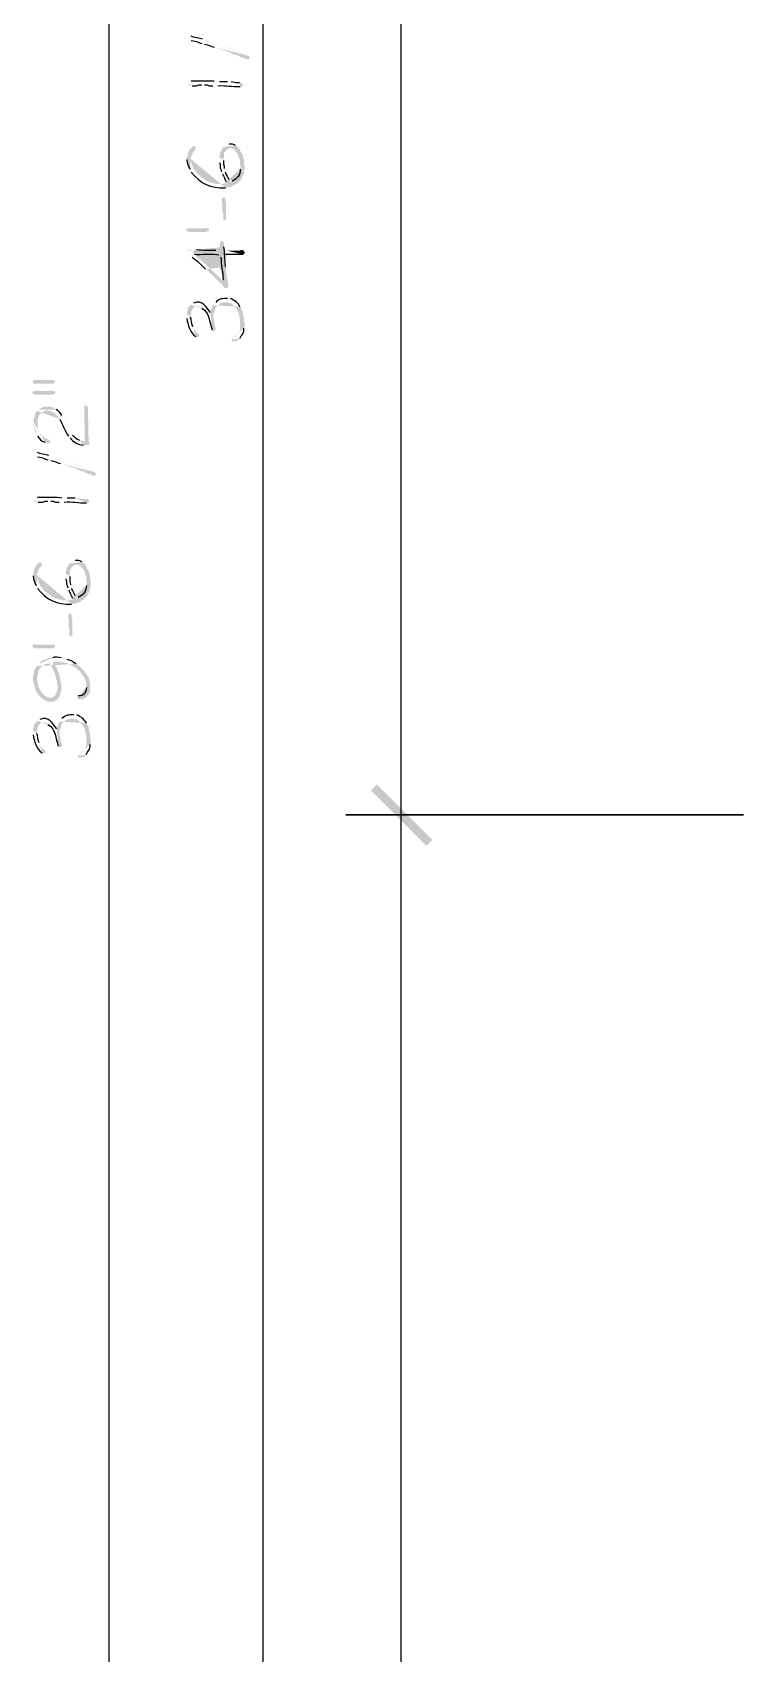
# Model space of a CAD drawing. Header units: inches. Extents: x -167 to 6071, y -6287 to -2731.
# Drawn here: x -167.4 to -116.1, y -5893.1 to -5776.1 of the extents above; entities that cross this region are included whole.
import ezdxf

# ---------------------------------------------------------------- set-up
doc = ezdxf.new("R2010")
doc.units = ezdxf.units.IN
doc.header["$LTSCALE"] = 96
doc.header["$MEASUREMENT"] = 0
doc.layers.add('PDF_Geometry', color=7, linetype='Continuous', true_color=0x4a4a4a)
doc.layers.add('PDF_Solid Fills', color=7, linetype='Continuous')

msp = doc.modelspace()

# ---------------------------------------------------------------- hatches: boundary and pattern name
at = {"layer": 'PDF_Solid Fills', "true_color": 0x4a4a4a, "transparency": 33554559}
h = msp.add_hatch(color=251, dxfattribs=at)
h.paths.add_polyline_path([(-156.2, -5776.58), (-156.15, -5776.63), (-156.04, -5776.68), (-155.94, -5776.74)], flags=0)
h.paths.add_polyline_path([(-155.19, -5776.95), (-155.08, -5776.95), (-154.98, -5777)], flags=0)
h.paths.add_polyline_path([(-154.28, -5777.22), (-154.18, -5777.22), (-153.86, -5777.38), (-153.75, -5777.38), (-153.64, -5777.43), (-153.48, -5777.48), (-153.38, -5777.54), (-153.27, -5777.54), (-152.84, -5777.75), (-152.74, -5777.75), (-152.58, -5777.8), (-152.42, -5777.91), (-152.26, -5777.96), (-152.1, -5778.02), (-151.99, -5778.07), (-151.88, -5778.07), (-151.88, -5778.12), (-151.78, -5778.07), (-151.72, -5777.96), (-151.78, -5777.91), (-151.78, -5777.86), (-151.88, -5777.86), (-151.94, -5777.8)], flags=0)
h.paths.add_polyline_path([(-151.94, -5777.8, 0.021662), (-153.91, -5777.06)], flags=0)
h.paths.add_polyline_path([(-153.91, -5777.06), (-154.02, -5777), (-154.18, -5776.95), (-154.28, -5776.95), (-154.5, -5776.84), (-154.6, -5776.84), (-154.82, -5776.74), (-154.92, -5776.74), (-155.03, -5776.68), (-155.14, -5776.63)], flags=0)
h.paths.add_polyline_path([(-155.94, -5776.42), (-156.04, -5776.42), (-156.15, -5776.47)], flags=0)
h = msp.add_hatch(color=251, dxfattribs=at)
h.paths.add_polyline_path([(-156.2, -5779.83), (-156.15, -5779.94), (-155.99, -5779.99), (-155.88, -5779.99)], flags=0)
h.paths.add_polyline_path([(-155.19, -5779.94), (-154.98, -5779.94)], flags=0)
h.paths.add_polyline_path([(-154.39, -5779.99), (-154.02, -5779.99)], flags=0)
h.paths.add_polyline_path([(-152.42, -5780.04), (-152.26, -5780.04), (-152.2, -5779.94), (-152.26, -5779.83), (-152.31, -5779.78), (-152.47, -5779.78)], flags=0)
h.paths.add_polyline_path([(-153.06, -5779.72), (-153.32, -5779.72)], flags=0)
h.paths.add_polyline_path([(-153.91, -5779.72), (-154.18, -5779.72), (-154.28, -5779.67)], flags=0)
h.paths.add_polyline_path([(-155.94, -5779.67), (-156.04, -5779.67), (-156.15, -5779.72)], flags=0)
h = msp.add_hatch(color=251, dxfattribs=at)
h.paths.add_polyline_path([(-156.26, -5785.27), (-156.26, -5785.32)], flags=0)
h.paths.add_polyline_path([(-156.04, -5786.02), (-155.99, -5786.12), (-155.99, -5785.16), (-155.94, -5785.06), (-155.88, -5784.95), (-155.83, -5784.84), (-155.78, -5784.74), (-155.67, -5784.63), (-155.67, -5784.58), (-155.62, -5784.52), (-155.62, -5784.36), (-155.83, -5784.36), (-155.88, -5784.42), (-156.1, -5784.63), (-156.1, -5784.68), (-156.15, -5784.79), (-156.2, -5784.9), (-156.2, -5785), (-156.26, -5785.11)], flags=0)
h = msp.add_hatch(color=251, dxfattribs=at)
h.paths.add_polyline_path([(-153.91, -5785.32), (-153.91, -5785.54)], flags=0)
h.paths.add_polyline_path([(-153.75, -5786.18), (-153.75, -5786.23), (-153.7, -5786.34)], flags=0)
h.paths.add_polyline_path([(-153.43, -5786.92), (-153.38, -5787.03), (-153.38, -5787.35), (-153.22, -5787.3), (-153.11, -5787.3), (-153, -5787.24), (-152.9, -5787.19), (-152.79, -5787.14), (-152.74, -5787.08), (-152.63, -5787.03), (-152.58, -5786.98), (-152.52, -5786.92), (-152.42, -5786.87), (-152.36, -5786.76), (-152.36, -5785.86), (-152.42, -5786.02)], flags=0)
h.paths.add_polyline_path([(-153, -5786.87), (-153.11, -5786.92), (-153.16, -5786.87), (-153.22, -5786.76)], flags=0)
h.paths.add_polyline_path([(-153.48, -5786.23), (-153.48, -5786.12), (-153.54, -5785.96)], flags=0)
h.paths.add_polyline_path([(-153.59, -5785.38), (-153.64, -5785.27), (-153.64, -5784.42), (-153.75, -5784.63), (-153.8, -5784.68), (-153.86, -5784.79), (-153.86, -5784.95), (-153.91, -5785.06), (-153.91, -5785.16)], flags=0)
h = msp.add_hatch(color=251, dxfattribs=at)
h.paths.add_polyline_path([(-153.64, -5784.42), (-153.64, -5785.27), (-153.59, -5785.16), (-153.59, -5784.9), (-153.54, -5784.79), (-153.48, -5784.74), (-153.43, -5784.63), (-153.32, -5784.58), (-153.22, -5784.52), (-152.95, -5784.52), (-152.84, -5784.58), (-152.79, -5784.68), (-152.68, -5784.79), (-152.63, -5784.9), (-152.58, -5784.95), (-152.52, -5785.06), (-152.52, -5785.16), (-152.47, -5785.27), (-152.42, -5785.38), (-152.42, -5785.75), (-152.36, -5785.86), (-152.36, -5786.76), (-152.31, -5786.66), (-152.26, -5786.55), (-152.2, -5786.44), (-152.15, -5786.34), (-152.15, -5786.12), (-152.1, -5786.02), (-152.1, -5785.7), (-152.15, -5785.54), (-152.15, -5785.32), (-152.2, -5785.16), (-152.2, -5785.06), (-152.26, -5784.95), (-152.31, -5784.84), (-152.36, -5784.79), (-152.42, -5784.68), (-152.47, -5784.58), (-152.52, -5784.47), (-152.63, -5784.42), (-152.74, -5784.31)], flags=0)
h.paths.add_polyline_path([(-153.22, -5784.2), (-153.32, -5784.26), (-153.43, -5784.26), (-153.54, -5784.31)], flags=0)
h = msp.add_hatch(color=251, dxfattribs=at)
h.paths.add_polyline_path([(-155.99, -5786.12), (-155.94, -5786.23)], flags=0)
h.paths.add_polyline_path([(-153.48, -5787.35), (-153.38, -5787.35), (-153.38, -5787.03), (-153.54, -5787.03), (-153.64, -5787.08), (-154.12, -5787.08), (-154.23, -5787.03), (-154.34, -5787.03), (-154.44, -5786.98), (-154.6, -5786.98), (-154.92, -5786.82), (-155.03, -5786.71), (-155.24, -5786.6), (-155.3, -5786.5), (-155.4, -5786.44), (-155.51, -5786.34), (-155.56, -5786.23), (-155.67, -5786.12), (-155.72, -5786.07), (-155.78, -5785.96), (-155.83, -5785.86), (-155.88, -5785.7), (-155.94, -5785.59), (-155.94, -5785.48), (-155.99, -5785.38), (-155.99, -5785.27)], flags=0)
for points in [[(-153.75, -5788.2), (-153.75, -5788.31), (-153.7, -5788.42), (-153.7, -5789.11), (-153.64, -5789.22), (-153.64, -5789.64), (-153.54, -5789.7), (-153.43, -5789.64), (-153.43, -5788.36), (-153.48, -5788.31), (-153.48, -5788.15), (-153.54, -5788.04), (-153.59, -5788.04), (-153.7, -5788.1)], [(-156.04, -5790.28), (-154.71, -5790.28), (-154.66, -5790.39), (-154.71, -5790.5), (-154.82, -5790.5), (-154.87, -5790.55), (-156.04, -5790.55), (-156.2, -5790.5), (-156.26, -5790.5), (-156.31, -5790.39), (-156.26, -5790.28)], [(-167.4, -5801.38), (-167.35, -5801.43), (-167.3, -5801.48), (-165.91, -5801.48), (-165.8, -5801.43), (-165.75, -5801.38), (-165.8, -5801.27), (-165.86, -5801.22), (-167.24, -5801.22), (-167.35, -5801.27)], [(-167.4, -5802.12), (-167.35, -5802.23), (-167.3, -5802.23), (-167.14, -5802.28), (-165.96, -5802.28), (-165.91, -5802.23), (-165.8, -5802.23), (-165.75, -5802.12), (-165.8, -5802.02), (-167.35, -5802.02)], [(-163.67, -5803.19), (-163.62, -5805.64), (-163.62, -5805.91), (-163.3, -5805.91), (-163.3, -5805.7), (-163.35, -5805.64), (-163.4, -5803.24), (-163.4, -5803.19), (-163.46, -5803.08), (-163.51, -5803.03), (-163.62, -5803.08), (-163.67, -5803.08)], [(-164.84, -5818.23), (-164.84, -5818.34), (-164.79, -5818.44), (-164.79, -5819.14), (-164.74, -5819.24), (-164.74, -5819.67), (-164.63, -5819.72), (-164.52, -5819.67), (-164.52, -5818.39), (-164.58, -5818.34), (-164.58, -5818.18), (-164.63, -5818.07), (-164.68, -5818.07), (-164.79, -5818.12)], [(-167.14, -5820.31), (-165.8, -5820.31), (-165.75, -5820.42), (-165.8, -5820.52), (-165.91, -5820.52), (-165.96, -5820.58), (-167.14, -5820.58), (-167.3, -5820.52), (-167.35, -5820.52), (-167.4, -5820.42), (-167.35, -5820.31)], [(-167.35, -5822.76), (-167.35, -5823.03), (-167.3, -5823.14), (-167.3, -5823.24), (-167.24, -5823.35), (-167.19, -5823.46), (-167.19, -5823.62), (-167.08, -5823.72), (-167.03, -5823.83), (-166.98, -5823.88), (-166.92, -5823.99), (-166.82, -5824.1), (-166.76, -5824.15), (-166.66, -5824.2), (-166.55, -5824.31), (-166.44, -5824.36), (-166.28, -5824.42), (-165.91, -5824.42), (-165.59, -5824.26), (-165.59, -5823.35), (-165.59, -5823.51), (-165.64, -5823.62), (-165.64, -5823.72), (-165.75, -5823.94), (-165.8, -5823.99), (-165.91, -5824.1), (-166.02, -5824.15), (-166.12, -5824.15), (-166.23, -5824.1), (-166.34, -5824.1), (-166.5, -5823.99), (-166.6, -5823.94), (-166.66, -5823.83), (-166.76, -5823.72), (-166.82, -5823.62), (-166.87, -5823.56), (-166.92, -5823.46), (-166.98, -5823.35), (-166.98, -5823.24), (-167.03, -5823.14), (-167.03, -5822.98), (-167.08, -5822.87), (-167.08, -5821.86), (-167.14, -5821.96), (-167.19, -5822.02), (-167.24, -5822.12), (-167.3, -5822.23), (-167.3, -5822.39), (-167.35, -5822.5), (-167.35, -5822.6)], [(-165.96, -5822.02), (-165.91, -5822.12), (-165.86, -5822.23), (-165.8, -5822.34), (-165.75, -5822.44), (-165.75, -5822.55), (-165.7, -5822.66), (-165.7, -5822.76), (-165.64, -5822.92), (-165.64, -5823.14), (-165.59, -5823.24), (-165.59, -5824.26), (-165.54, -5824.15), (-165.48, -5824.1), (-165.43, -5823.99), (-165.38, -5823.94), (-165.38, -5823.78), (-165.32, -5823.67), (-165.32, -5823.14), (-165.38, -5823.03), (-165.38, -5822.76), (-165.43, -5822.66), (-165.43, -5822.55), (-165.48, -5822.44), (-165.48, -5822.39), (-165.54, -5822.28), (-165.59, -5822.18), (-165.64, -5822.07), (-165.64, -5821.96), (-165.75, -5821.86), (-165.8, -5821.75), (-165.86, -5821.64), (-165.91, -5821.59)]]:
    msp.add_hatch(color=251, dxfattribs=at).paths.add_polyline_path(points)
h = msp.add_hatch(color=251, dxfattribs=at)
h.paths.add_polyline_path([(-156.26, -5791.99), (-156.2, -5792.1), (-156.1, -5792.15), (-156.1, -5792.2), (-155.99, -5792.26), (-155.88, -5792.36)], flags=0)
h.paths.add_polyline_path([(-154.92, -5793.22), (-154.82, -5793.27), (-154.71, -5793.38), (-154.66, -5793.48), (-154.55, -5793.54), (-154.44, -5793.64), (-154.39, -5793.7), (-154.28, -5793.8), (-154.23, -5793.86), (-154.12, -5793.96), (-154.02, -5794.02), (-153.96, -5794.12), (-153.86, -5794.23), (-153.75, -5794.28), (-153.7, -5794.39), (-153.64, -5794.44), (-153.59, -5794.55), (-153.54, -5794.55), (-153.43, -5794.6), (-153.32, -5794.55), (-153.27, -5794.39), (-153.27, -5794.23), (-153.32, -5794.18), (-153.32, -5793.96), (-153.38, -5793.86), (-153.38, -5793.64), (-153.43, -5793.54), (-153.43, -5793.16), (-153.48, -5793.06)], flags=0)
h.paths.add_polyline_path([(-153.59, -5791.62), (-153.59, -5791.35), (-153.59, -5794.12), (-153.64, -5794.12), (-153.7, -5794.02), (-153.8, -5793.96), (-153.86, -5793.86), (-153.96, -5793.75), (-154.07, -5793.7), (-154.12, -5793.59), (-154.23, -5793.54), (-154.28, -5793.43), (-154.39, -5793.38), (-154.5, -5793.27), (-154.55, -5793.22), (-154.76, -5793), (-154.87, -5792.95), (-154.92, -5792.84), (-155.03, -5792.79), (-155.14, -5792.68), (-155.19, -5792.63), (-155.3, -5792.52), (-155.4, -5792.47), (-155.51, -5792.36), (-155.56, -5792.31), (-155.67, -5792.2), (-155.78, -5792.15), (-155.78, -5791.83), (-156.2, -5791.83), (-156.2, -5791.88)], flags=0)
h = msp.add_hatch(color=251, dxfattribs=at)
h.paths.add_polyline_path([(-155.78, -5791.83), (-155.78, -5792.15), (-155.72, -5792.15)], flags=0)
h.paths.add_polyline_path([(-153.96, -5792.2), (-153.8, -5792.2), (-153.8, -5792.36)], flags=0)
h.paths.add_polyline_path([(-153.64, -5794.02), (-153.59, -5794.12), (-153.59, -5791.35), (-153.64, -5791.24), (-153.7, -5791.19), (-153.75, -5791.19), (-153.86, -5791.24), (-153.86, -5791.88), (-154.18, -5791.88)], flags=0)
h.paths.add_polyline_path([(-155.56, -5791.83), (-155.67, -5791.83)], flags=0)
h = msp.add_hatch(color=251, dxfattribs=at)
h.paths.add_polyline_path([(-153.54, -5791.88), (-153.54, -5792.15), (-153.48, -5792.15)], flags=0)
h.paths.add_polyline_path([(-152.2, -5792.15), (-152.1, -5792.1), (-152.1, -5791.99), (-152.15, -5791.88), (-152.31, -5791.83), (-152.42, -5791.88), (-153.43, -5791.88)], flags=0)
h = msp.add_hatch(color=251, dxfattribs=at)
h.paths.add_polyline_path([(-156.26, -5796.63), (-156.26, -5796.79)], flags=0)
h.paths.add_polyline_path([(-155.62, -5798.07), (-155.51, -5798.12), (-155.4, -5798.07), (-155.35, -5798.02), (-155.35, -5797.96), (-155.46, -5797.86), (-155.51, -5797.8), (-155.62, -5797.75), (-155.67, -5797.64), (-155.72, -5797.59), (-155.78, -5797.48), (-155.83, -5797.38)], flags=0)
h.paths.add_polyline_path([(-155.99, -5796.68), (-155.99, -5795.78), (-156.04, -5795.88), (-156.1, -5795.94), (-156.15, -5795.99), (-156.2, -5796.1), (-156.2, -5796.2), (-156.26, -5796.31), (-156.26, -5796.47)], flags=0)
h = msp.add_hatch(color=251, dxfattribs=at)
h.paths.add_polyline_path([(-155.99, -5795.78), (-155.99, -5796.58), (-155.99, -5796.52), (-155.94, -5796.36), (-155.94, -5796.26), (-155.88, -5796.15), (-155.83, -5796.1), (-155.83, -5796.04), (-155.72, -5795.94), (-155.62, -5795.94), (-155.51, -5795.88), (-155.46, -5795.88), (-155.35, -5795.94), (-155.24, -5795.94), (-155.19, -5796.04)], flags=0)
h.paths.add_polyline_path([(-154.44, -5797.59), (-154.39, -5797.7), (-154.34, -5797.7), (-154.23, -5797.64), (-154.18, -5797.54), (-154.18, -5797.48), (-154.23, -5797.38), (-154.28, -5797.22), (-154.28, -5796.95), (-154.34, -5796.84), (-154.34, -5796.63), (-154.39, -5795.83), (-154.44, -5795.94), (-154.44, -5796.04), (-154.5, -5796.15), (-154.55, -5796.26), (-154.55, -5796.42), (-154.55, -5796.36)], flags=0)
h.paths.add_polyline_path([(-155.78, -5795.67), (-155.88, -5795.72)], flags=0)
h = msp.add_hatch(color=251, dxfattribs=at)
h.paths.add_polyline_path([(-154.39, -5795.83), (-154.34, -5796.63), (-154.34, -5796.42), (-154.28, -5796.31), (-154.23, -5796.2), (-154.23, -5796.1), (-154.18, -5795.99), (-154.07, -5795.88), (-153.96, -5795.83), (-153.91, -5795.72), (-153.8, -5795.67), (-153.7, -5795.67), (-153.59, -5795.62), (-153.32, -5795.62), (-153.22, -5795.67), (-153.11, -5795.67), (-153, -5795.72), (-152.95, -5795.78), (-152.84, -5795.88), (-152.79, -5795.99), (-152.68, -5796.04), (-152.68, -5796.1), (-152.63, -5796.2), (-152.58, -5796.26), (-152.52, -5796.36), (-152.52, -5796.47), (-152.47, -5796.58), (-152.47, -5796.74), (-152.42, -5796.84), (-152.42, -5797.22), (-152.36, -5796.04), (-152.42, -5795.94)], flags=0)
h.paths.add_polyline_path([(-153.11, -5795.35), (-153.32, -5795.35)], flags=0)
h.paths.add_polyline_path([(-154.18, -5795.62), (-154.23, -5795.67), (-154.28, -5795.72)], flags=0)
h = msp.add_hatch(color=251, dxfattribs=at)
h.paths.add_polyline_path([(-153.06, -5798.28), (-153, -5798.39), (-153, -5798.44), (-152.79, -5798.44), (-152.68, -5798.39), (-152.58, -5798.39), (-152.52, -5798.28), (-152.42, -5798.23)], flags=0)
h.paths.add_polyline_path([(-152.15, -5797.48), (-152.1, -5797.38), (-152.1, -5797.06), (-152.15, -5796.95), (-152.15, -5796.68), (-152.2, -5796.58), (-152.2, -5796.47), (-152.26, -5796.31), (-152.26, -5796.2), (-152.31, -5796.15), (-152.36, -5796.04), (-152.42, -5797.22), (-152.42, -5797.59), (-152.47, -5797.7), (-152.52, -5797.8), (-152.58, -5797.91), (-152.68, -5797.96), (-152.74, -5798.07), (-152.84, -5798.12), (-152.9, -5798.12), (-153, -5798.23)], flags=0)
h = msp.add_hatch(color=251, dxfattribs=at)
h.paths.add_polyline_path([(-167.03, -5803.46), (-167.03, -5804.31), (-167.03, -5804.1), (-166.98, -5803.99), (-166.98, -5803.88), (-166.92, -5803.78), (-166.87, -5803.67), (-166.82, -5803.67), (-166.76, -5803.56), (-166.55, -5803.46), (-166.44, -5803.46), (-166.34, -5803.4), (-166.23, -5803.46), (-166.12, -5803.46), (-165.91, -5803.56), (-165.86, -5803.56), (-165.75, -5803.67), (-165.7, -5803.72), (-165.59, -5803.83), (-165.54, -5803.94), (-165.48, -5803.94), (-165.43, -5804.04)], flags=0)
h.paths.add_polyline_path([(-164.79, -5805.27), (-164.79, -5805.32), (-164.68, -5805.38)], flags=0)
h.paths.add_polyline_path([(-163.72, -5805.91), (-163.62, -5805.91), (-163.62, -5805.64), (-163.72, -5805.64), (-163.88, -5805.59), (-163.99, -5805.59)], flags=0)
h.paths.add_polyline_path([(-164.52, -5805.22), (-164.58, -5805.11), (-164.63, -5805), (-164.74, -5804.9), (-164.74, -5804.79), (-164.79, -5804.68), (-164.84, -5804.58), (-164.9, -5804.52), (-164.95, -5804.36), (-165, -5804.26), (-165.11, -5804.1), (-165.16, -5803.99), (-165.22, -5803.88), (-165.27, -5803.78)], flags=0)
h.paths.add_polyline_path([(-165.7, -5803.35), (-165.8, -5803.3), (-165.86, -5803.24), (-165.96, -5803.19), (-166.07, -5803.14), (-166.55, -5803.14), (-166.71, -5803.19), (-166.76, -5803.24), (-166.98, -5803.35)], flags=0)
h = msp.add_hatch(color=251, dxfattribs=at)
h.paths.add_polyline_path([(-167.35, -5804.31, 0.133918), (-167.03, -5805.27)], flags=0)
h.paths.add_polyline_path([(-166.5, -5805.7), (-166.39, -5805.75), (-166.28, -5805.8), (-166.18, -5805.75), (-166.12, -5805.64), (-166.18, -5805.59), (-166.28, -5805.48), (-166.34, -5805.48), (-166.44, -5805.43), (-166.5, -5805.38), (-166.55, -5805.38), (-166.6, -5805.32), (-166.71, -5805.22), (-166.76, -5805.11), (-166.87, -5805.06), (-166.92, -5804.95), (-166.92, -5804.9), (-166.98, -5804.79), (-167.03, -5804.68), (-167.03, -5803.46), (-167.14, -5803.51), (-167.19, -5803.62), (-167.24, -5803.72), (-167.24, -5803.83), (-167.3, -5803.94), (-167.3, -5804.04), (-167.35, -5804.2)], flags=0)
h = msp.add_hatch(color=251, dxfattribs=at)
h.paths.add_polyline_path([(-167.3, -5806.6), (-167.24, -5806.66), (-167.03, -5806.76)], flags=0)
h.paths.add_polyline_path([(-166.28, -5806.98), (-166.18, -5806.98), (-166.07, -5807.03)], flags=0)
h.paths.add_polyline_path([(-165.38, -5807.24), (-165.27, -5807.24), (-164.95, -5807.4), (-164.84, -5807.4), (-164.74, -5807.46), (-164.58, -5807.51), (-164.47, -5807.56), (-164.36, -5807.56), (-163.94, -5807.78), (-163.83, -5807.78), (-163.67, -5807.83), (-163.51, -5807.94), (-163.19, -5808.04), (-163.08, -5808.1), (-162.98, -5808.1), (-162.98, -5808.15), (-162.87, -5808.1), (-162.82, -5807.99), (-162.87, -5807.94), (-162.87, -5807.88), (-162.98, -5807.88), (-163.03, -5807.83)], flags=0)
h.paths.add_polyline_path([(-163.03, -5807.83, 0.021773), (-165, -5807.08)], flags=0)
h.paths.add_polyline_path([(-165, -5807.08), (-165.11, -5807.03), (-165.27, -5806.98), (-165.38, -5806.98), (-165.59, -5806.87), (-165.7, -5806.87), (-165.91, -5806.76), (-166.02, -5806.76), (-166.23, -5806.66)], flags=0)
h.paths.add_polyline_path([(-167.03, -5806.44), (-167.14, -5806.44), (-167.24, -5806.5)], flags=0)
h = msp.add_hatch(color=251, dxfattribs=at)
h.paths.add_polyline_path([(-167.3, -5809.86), (-167.24, -5809.96), (-167.08, -5810.02), (-166.98, -5810.02)], flags=0)
h.paths.add_polyline_path([(-166.28, -5809.96), (-166.07, -5809.96)], flags=0)
h.paths.add_polyline_path([(-165.48, -5810.02), (-165.11, -5810.02)], flags=0)
h.paths.add_polyline_path([(-163.51, -5810.07), (-163.35, -5810.07), (-163.3, -5809.96), (-163.35, -5809.86), (-163.4, -5809.8), (-163.94, -5809.8), (-164.04, -5809.75), (-164.31, -5809.75)], flags=0)
h.paths.add_polyline_path([(-164.9, -5809.75), (-165.27, -5809.75)], flags=0)
h.paths.add_polyline_path([(-167.03, -5809.7), (-167.14, -5809.7), (-167.24, -5809.75)], flags=0)
h = msp.add_hatch(color=251, dxfattribs=at)
h.paths.add_polyline_path([(-167.35, -5815.3), (-167.35, -5815.35)], flags=0)
h.paths.add_polyline_path([(-167.14, -5816.04), (-167.08, -5816.15), (-167.08, -5815.19), (-166.98, -5814.98), (-166.92, -5814.87), (-166.87, -5814.76), (-166.76, -5814.66), (-166.76, -5814.6), (-166.71, -5814.55), (-166.71, -5814.39), (-166.92, -5814.39), (-166.98, -5814.44), (-167.08, -5814.55), (-167.19, -5814.66), (-167.19, -5814.71), (-167.24, -5814.82), (-167.3, -5814.92), (-167.3, -5815.03), (-167.35, -5815.14)], flags=0)
h = msp.add_hatch(color=251, dxfattribs=at)
h.paths.add_polyline_path([(-165, -5815.35), (-165, -5815.56)], flags=0)
h.paths.add_polyline_path([(-164.84, -5816.2), (-164.84, -5816.26), (-164.79, -5816.36)], flags=0)
h.paths.add_polyline_path([(-164.52, -5816.95), (-164.47, -5817.06), (-164.47, -5817.38), (-164.31, -5817.32), (-164.2, -5817.32), (-163.88, -5817.16), (-163.83, -5817.11), (-163.72, -5817.06), (-163.67, -5817), (-163.62, -5816.95), (-163.51, -5816.9), (-163.46, -5816.79), (-163.46, -5815.88), (-163.51, -5816.04)], flags=0)
h.paths.add_polyline_path([(-164.1, -5816.9), (-164.2, -5816.95), (-164.26, -5816.9), (-164.31, -5816.79)], flags=0)
h.paths.add_polyline_path([(-164.58, -5816.26), (-164.58, -5816.15), (-164.63, -5815.99)], flags=0)
h.paths.add_polyline_path([(-164.68, -5815.4), (-164.74, -5815.3), (-164.74, -5814.44), (-164.79, -5814.55), (-164.84, -5814.66), (-164.9, -5814.71), (-164.95, -5814.82), (-164.95, -5814.98), (-165, -5815.08), (-165, -5815.19)], flags=0)
h = msp.add_hatch(color=251, dxfattribs=at)
h.paths.add_polyline_path([(-164.74, -5814.44), (-164.74, -5815.3), (-164.68, -5815.19), (-164.68, -5814.92), (-164.63, -5814.82), (-164.58, -5814.76), (-164.52, -5814.66), (-164.42, -5814.6), (-164.31, -5814.55), (-164.04, -5814.55), (-163.94, -5814.6), (-163.88, -5814.71), (-163.78, -5814.82), (-163.72, -5814.92), (-163.67, -5814.98), (-163.62, -5815.08), (-163.62, -5815.19), (-163.56, -5815.3), (-163.51, -5815.4), (-163.51, -5815.78), (-163.46, -5815.88), (-163.46, -5816.79), (-163.4, -5816.68), (-163.35, -5816.58), (-163.3, -5816.47), (-163.24, -5816.36), (-163.24, -5816.15), (-163.19, -5816.04), (-163.19, -5815.72), (-163.24, -5815.56), (-163.24, -5815.35), (-163.3, -5815.19), (-163.3, -5815.08), (-163.35, -5814.98), (-163.4, -5814.87), (-163.46, -5814.82), (-163.51, -5814.71), (-163.56, -5814.6), (-163.62, -5814.5), (-163.72, -5814.44), (-163.83, -5814.34)], flags=0)
h.paths.add_polyline_path([(-164.31, -5814.23), (-164.42, -5814.28), (-164.52, -5814.28), (-164.63, -5814.34)], flags=0)
h = msp.add_hatch(color=251, dxfattribs=at)
h.paths.add_polyline_path([(-167.08, -5816.15), (-167.03, -5816.26)], flags=0)
h.paths.add_polyline_path([(-164.58, -5817.38), (-164.47, -5817.38), (-164.47, -5817.06), (-164.63, -5817.06), (-164.74, -5817.11), (-165.22, -5817.11), (-165.32, -5817.06), (-165.43, -5817.06), (-165.54, -5817), (-165.7, -5817), (-166.02, -5816.84), (-166.12, -5816.74), (-166.34, -5816.63), (-166.39, -5816.52), (-166.5, -5816.47), (-166.6, -5816.36), (-166.66, -5816.26), (-166.76, -5816.15), (-166.82, -5816.1), (-166.87, -5815.99), (-166.92, -5815.88), (-166.98, -5815.72), (-167.03, -5815.62), (-167.03, -5815.51), (-167.08, -5815.4), (-167.08, -5815.3)], flags=0)
h = msp.add_hatch(color=251, dxfattribs=at)
h.paths.add_polyline_path([(-167.08, -5821.86), (-167.08, -5822.76), (-167.08, -5822.66), (-167.03, -5822.55), (-167.03, -5822.44), (-166.98, -5822.34), (-166.98, -5822.23), (-166.92, -5822.12), (-166.87, -5822.02), (-166.82, -5821.96), (-166.76, -5821.91), (-166.66, -5821.86), (-166.55, -5821.75), (-166.44, -5821.7), (-166.34, -5821.7), (-166.23, -5821.64), (-166.12, -5821.7), (-166.07, -5821.8), (-166.02, -5821.91), (-165.96, -5822.02), (-165.91, -5821.59), (-165.91, -5821.54), (-165.38, -5821.54), (-165.27, -5821.59), (-165.11, -5821.59), (-165, -5821.64), (-164.9, -5821.64), (-164.79, -5821.7), (-164.74, -5821.75), (-164.63, -5821.8), (-164.52, -5821.86), (-164.42, -5821.91), (-164.31, -5821.96), (-164.2, -5822.02), (-164.15, -5822.12), (-164.04, -5822.18), (-163.94, -5822.28), (-163.88, -5822.39), (-163.83, -5822.5), (-163.72, -5822.55), (-163.67, -5822.66), (-163.62, -5822.76), (-163.62, -5822.82), (-163.56, -5822.92), (-163.51, -5823.03), (-163.51, -5823.4), (-163.46, -5822.5), (-163.51, -5822.44), (-163.56, -5822.34), (-163.62, -5822.28), (-163.72, -5822.18), (-163.78, -5822.07), (-163.88, -5822.02), (-163.94, -5821.91), (-164.04, -5821.86), (-164.15, -5821.75), (-164.26, -5821.7)], flags=0)
h.paths.add_polyline_path([(-164.9, -5821.38), (-164.95, -5821.32), (-165.06, -5821.32), (-165.16, -5821.27), (-165.32, -5821.27)], flags=0)
h.paths.add_polyline_path([(-165.96, -5821.27), (-166.23, -5821.27), (-166.44, -5821.38), (-166.55, -5821.38), (-166.66, -5821.43), (-166.71, -5821.48), (-166.82, -5821.59), (-166.87, -5821.64), (-166.92, -5821.7), (-167.03, -5821.75)], flags=0)
h = msp.add_hatch(color=251, dxfattribs=at)
h.paths.add_polyline_path([(-164.2, -5824.15), (-164.15, -5824.2), (-164.1, -5824.26), (-163.83, -5824.26), (-163.51, -5824.1), (-163.46, -5824.04), (-163.4, -5823.94), (-163.3, -5823.88), (-163.3, -5823.78), (-163.24, -5823.67), (-163.24, -5823.08), (-163.3, -5822.98), (-163.3, -5822.82), (-163.35, -5822.71), (-163.4, -5822.6), (-163.46, -5822.5), (-163.51, -5823.4)], flags=0)
h.paths.add_polyline_path([(-164.1, -5823.99), (-164.2, -5824.04)], flags=0)
h = msp.add_hatch(color=251, dxfattribs=at)
h.paths.add_polyline_path([(-165.48, -5825.86), (-165.43, -5826.66), (-165.43, -5826.44), (-165.38, -5826.34), (-165.32, -5826.23), (-165.32, -5826.12), (-165.27, -5826.02), (-165.16, -5825.91), (-165.06, -5825.86), (-165, -5825.75), (-164.9, -5825.7), (-164.79, -5825.7), (-164.68, -5825.64), (-164.42, -5825.64), (-164.31, -5825.7), (-164.2, -5825.7), (-164.1, -5825.75), (-164.04, -5825.8), (-163.94, -5825.91), (-163.88, -5826.02), (-163.78, -5826.07), (-163.78, -5826.12), (-163.72, -5826.23), (-163.67, -5826.28), (-163.62, -5826.39), (-163.62, -5826.5), (-163.56, -5826.6), (-163.56, -5826.76), (-163.51, -5826.87), (-163.51, -5827.24), (-163.46, -5826.07), (-163.51, -5825.96)], flags=0)
h.paths.add_polyline_path([(-164.2, -5825.38), (-164.42, -5825.38)], flags=0)
h.paths.add_polyline_path([(-165.27, -5825.64), (-165.32, -5825.7), (-165.38, -5825.75)], flags=0)
h = msp.add_hatch(color=251, dxfattribs=at)
h.paths.add_polyline_path([(-167.35, -5826.66), (-167.35, -5826.82)], flags=0)
h.paths.add_polyline_path([(-166.71, -5828.1), (-166.6, -5828.15), (-166.5, -5828.1), (-166.44, -5828.04), (-166.44, -5827.99), (-166.55, -5827.88), (-166.6, -5827.83), (-166.71, -5827.78), (-166.76, -5827.67), (-166.82, -5827.62), (-166.87, -5827.51), (-166.92, -5827.4)], flags=0)
h.paths.add_polyline_path([(-167.08, -5826.71), (-167.08, -5825.8), (-167.14, -5825.91), (-167.19, -5825.96), (-167.24, -5826.02), (-167.3, -5826.12), (-167.3, -5826.23), (-167.35, -5826.34), (-167.35, -5826.5)], flags=0)
h = msp.add_hatch(color=251, dxfattribs=at)
h.paths.add_polyline_path([(-167.08, -5825.8), (-167.08, -5826.6), (-167.08, -5826.55), (-167.03, -5826.39), (-167.03, -5826.28), (-166.98, -5826.18), (-166.92, -5826.12), (-166.92, -5826.07), (-166.82, -5825.96), (-166.71, -5825.96), (-166.6, -5825.91), (-166.55, -5825.91), (-166.44, -5825.96), (-166.34, -5825.96), (-166.28, -5826.07)], flags=0)
h.paths.add_polyline_path([(-165.54, -5827.62), (-165.48, -5827.72), (-165.43, -5827.72), (-165.32, -5827.67), (-165.27, -5827.56), (-165.27, -5827.51), (-165.32, -5827.4), (-165.38, -5827.24), (-165.38, -5826.98), (-165.43, -5826.87), (-165.43, -5826.66), (-165.48, -5825.86), (-165.54, -5825.96), (-165.54, -5826.07), (-165.59, -5826.18), (-165.64, -5826.28), (-165.64, -5826.44), (-165.64, -5826.39)], flags=0)
h.paths.add_polyline_path([(-166.87, -5825.7), (-166.98, -5825.75)], flags=0)
h = msp.add_hatch(color=251, dxfattribs=at)
h.paths.add_polyline_path([(-164.15, -5828.31), (-164.1, -5828.42), (-164.1, -5828.47), (-163.88, -5828.47), (-163.78, -5828.42), (-163.67, -5828.42), (-163.62, -5828.31), (-163.51, -5828.26)], flags=0)
h.paths.add_polyline_path([(-163.24, -5827.51), (-163.19, -5827.4), (-163.19, -5827.08), (-163.24, -5826.98), (-163.24, -5826.71), (-163.3, -5826.6), (-163.3, -5826.5), (-163.35, -5826.34), (-163.35, -5826.23), (-163.4, -5826.18), (-163.46, -5826.07), (-163.51, -5827.24), (-163.51, -5827.62), (-163.56, -5827.72), (-163.62, -5827.83), (-163.67, -5827.94), (-163.78, -5827.99), (-163.83, -5828.1), (-163.94, -5828.15), (-163.99, -5828.15), (-164.1, -5828.26)], flags=0)

# ---------------------------------------------------------------- linework, layer by layer
at = {"layer": 'PDF_Geometry'}
for points in [[(-161.86, -6100.04), (-161.86, -6052.04), (-161.86, -5577.59)], [(-150.76, -6052.04), (-150.76, -5992.1), (-150.76, -5577.59)], [(-140.79, -5992.1), (-140.79, -5832.58), (-140.79, -5577.59)]]:
    msp.add_lwpolyline(points, dxfattribs=at)
msp.add_lwpolyline([(-144.79, -5832.58), (-116.1, -5832.58)], close=True, dxfattribs=at)
for points in [[(-155.14, -5776.63), (-155.28, -5776.57), (-155.83, -5776.52), (-155.94, -5776.42)], [(-155.94, -5776.74), (-155.77, -5776.72), (-155.36, -5776.89), (-155.19, -5776.95)], [(-154.98, -5777), (-154.67, -5777.06), (-154.57, -5777.14), (-154.28, -5777.22)], [(-154.28, -5779.67), (-154.83, -5779.67), (-155.39, -5779.67), (-155.94, -5779.67)], [(-155.88, -5779.99), (-155.32, -5780.03), (-155.59, -5779.91), (-155.19, -5779.94)], [(-154.98, -5779.94), (-154.64, -5779.91), (-154.91, -5780.02), (-154.39, -5779.99)], [(-154.02, -5779.99), (-153.4, -5779.96), (-153.04, -5780.08), (-152.42, -5780.04)], [(-153.32, -5779.72), (-153.52, -5779.72), (-153.71, -5779.72), (-153.91, -5779.72)], [(-152.47, -5779.78), (-152.93, -5779.8), (-152.78, -5779.74), (-153.06, -5779.72)], [(-152.74, -5784.31), (-152.86, -5784.22), (-153.05, -5784.19), (-153.22, -5784.2)], [(-156.26, -5785.32), (-156.23, -5785.56), (-156.17, -5785.8), (-156.04, -5786.02)], [(-153.91, -5785.54), (-153.76, -5785.91), (-153.97, -5785.67), (-153.75, -5786.18)], [(-153.54, -5785.96), (-153.55, -5785.68), (-153.62, -5785.84), (-153.59, -5785.38)], [(-155.94, -5786.23), (-155.28, -5787.07), (-154.55, -5787.41), (-153.48, -5787.35)], [(-153.7, -5786.34), (-153.57, -5786.56), (-153.53, -5786.71), (-153.43, -5786.92)], [(-153.22, -5786.76), (-153.31, -5786.58), (-153.39, -5786.41), (-153.48, -5786.23)], [(-152.42, -5786.02), (-152.39, -5786.38), (-152.65, -5786.76), (-153, -5786.87)], [(-153.48, -5793.06), (-153.52, -5792.69), (-153.52, -5791.86), (-153.59, -5791.62)], [(-155.88, -5792.36), (-155.53, -5792.61), (-155.23, -5792.9), (-154.92, -5793.22)], [(-155.72, -5792.15), (-155.27, -5792.18), (-154.35, -5792.09), (-153.96, -5792.2)], [(-154.18, -5791.88), (-154.73, -5791.89), (-155.02, -5791.89), (-155.56, -5791.83)], [(-153.8, -5792.36), (-153.79, -5792.92), (-153.67, -5793.46), (-153.64, -5794.02)], [(-153.48, -5792.15), (-153.06, -5792.15), (-152.63, -5792.15), (-152.2, -5792.15)], [(-154.55, -5796.36), (-154.88, -5795.94), (-155.11, -5795.42), (-155.78, -5795.67)], [(-155.19, -5796.04), (-154.63, -5796.32), (-154.64, -5797.09), (-154.44, -5797.59)], [(-153.32, -5795.35), (-153.63, -5795.34), (-153.98, -5795.34), (-154.18, -5795.62)], [(-152.42, -5795.94), (-152.56, -5795.67), (-152.83, -5795.46), (-153.11, -5795.35)], [(-156.26, -5796.79), (-156.2, -5797.16), (-156.01, -5797.9), (-155.62, -5798.07)], [(-155.83, -5797.38), (-155.96, -5797.04), (-155.9, -5796.93), (-155.99, -5796.68)], [(-152.42, -5798.23), (-152.33, -5797.91), (-152.1, -5797.88), (-152.15, -5797.48)], [(-165.27, -5803.78), (-165.39, -5803.62), (-165.5, -5803.42), (-165.7, -5803.35)], [(-165.43, -5804.04), (-165.21, -5804.44), (-165.06, -5804.89), (-164.79, -5805.27)], [(-167.03, -5805.27), (-166.83, -5805.46), (-166.84, -5805.64), (-166.5, -5805.7)], [(-164.68, -5805.38), (-164.54, -5805.69), (-164.05, -5805.91), (-163.72, -5805.91)], [(-163.99, -5805.59), (-164.32, -5805.46), (-164.35, -5805.31), (-164.52, -5805.22)], [(-166.23, -5806.66), (-166.37, -5806.6), (-166.92, -5806.55), (-167.03, -5806.44)], [(-167.03, -5806.76), (-166.86, -5806.74), (-166.46, -5806.92), (-166.28, -5806.98)], [(-166.07, -5807.03), (-165.76, -5807.09), (-165.66, -5807.17), (-165.38, -5807.24)], [(-165.27, -5809.75), (-165.59, -5809.63), (-166.62, -5809.73), (-167.03, -5809.7)], [(-166.98, -5810.02), (-166.41, -5810.05), (-166.68, -5809.94), (-166.28, -5809.96)], [(-166.07, -5809.96), (-165.73, -5809.94), (-166, -5810.05), (-165.48, -5810.02)], [(-165.11, -5810.02), (-164.49, -5809.98), (-164.14, -5810.1), (-163.51, -5810.07)], [(-164.31, -5809.75), (-164.51, -5809.75), (-164.7, -5809.75), (-164.9, -5809.75)], [(-163.83, -5814.34), (-163.95, -5814.25), (-164.15, -5814.22), (-164.31, -5814.23)], [(-167.35, -5815.35), (-167.32, -5815.58), (-167.27, -5815.83), (-167.14, -5816.04)], [(-165, -5815.56), (-164.86, -5815.94), (-165.06, -5815.7), (-164.84, -5816.2)], [(-164.63, -5815.99), (-164.65, -5815.71), (-164.71, -5815.86), (-164.68, -5815.4)], [(-163.51, -5816.04), (-163.49, -5816.41), (-163.74, -5816.79), (-164.1, -5816.9)], [(-167.03, -5816.26), (-166.38, -5817.1), (-165.64, -5817.44), (-164.58, -5817.38)], [(-164.79, -5816.36), (-164.66, -5816.58), (-164.62, -5816.74), (-164.52, -5816.95)], [(-164.31, -5816.79), (-164.4, -5816.61), (-164.49, -5816.43), (-164.58, -5816.26)], [(-165.32, -5821.27), (-165.53, -5821.26), (-165.77, -5821.13), (-165.96, -5821.27)], [(-164.26, -5821.7), (-164.66, -5821.43), (-164.42, -5821.52), (-164.9, -5821.38)], [(-163.51, -5823.4), (-163.5, -5823.74), (-163.71, -5824.05), (-164.1, -5823.99)], [(-165.64, -5826.39), (-165.97, -5825.97), (-166.2, -5825.45), (-166.87, -5825.7)], [(-164.42, -5825.38), (-164.72, -5825.37), (-165.07, -5825.37), (-165.27, -5825.64)], [(-163.51, -5825.96), (-163.66, -5825.69), (-163.92, -5825.49), (-164.2, -5825.38)], [(-166.92, -5827.4), (-167.06, -5827.07), (-166.99, -5826.96), (-167.08, -5826.71)], [(-166.28, -5826.07), (-165.72, -5826.34), (-165.73, -5827.12), (-165.54, -5827.62)], [(-167.35, -5826.82), (-167.3, -5827.19), (-167.1, -5827.92), (-166.71, -5828.1)], [(-163.51, -5828.26), (-163.43, -5827.93), (-163.19, -5827.91), (-163.24, -5827.51)]]:
    msp.add_open_spline(points, degree=3, dxfattribs=at)
at = {"layer": 'PDF_Solid Fills', "color": 251, "true_color": 0x4a4a4a, "transparency": 33554559}
for points in [[(-138.55, -5834.39), (-142.98, -5830.82), (-142.55, -5830.39)], [(-142.55, -5830.39), (-142.98, -5830.82), (-138.55, -5834.39)], [(-138.98, -5834.82), (-138.55, -5834.39), (-142.98, -5830.82)], [(-142.98, -5830.82), (-138.55, -5834.39), (-138.98, -5834.82)]]:
    msp.add_solid(points, dxfattribs=at)

doc.saveas('drawing.dxf')
